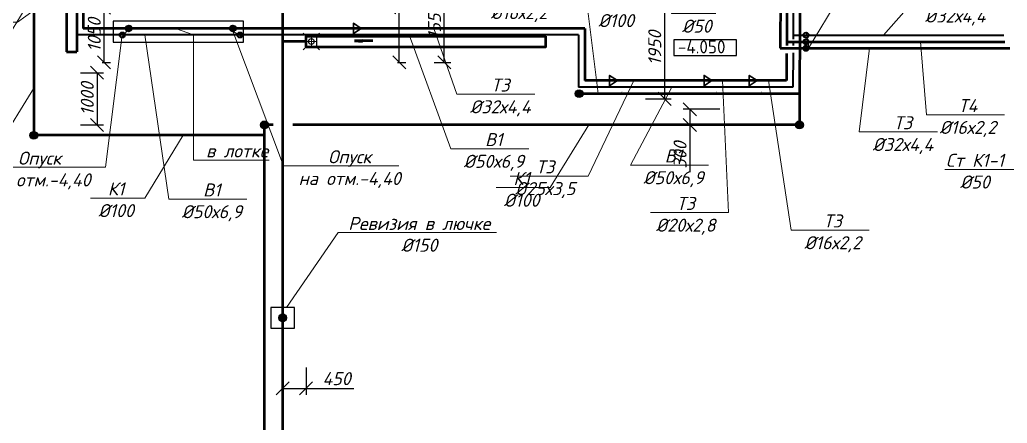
# Model space of a CAD drawing. Header units: millimetres. Extents: x -473555 to 660023, y 5037 to 453528.
# Drawn here: x 44141 to 63087, y 129553 to 137292 of the extents above; entities that cross this region are included whole.
import ezdxf
from ezdxf import colors
from ezdxf.entities.mleader import LeaderData, LeaderLine
from ezdxf.math import Vec2, Vec3

# ---------------------------------------------------------------- set-up
doc = ezdxf.new("R2010")
doc.units = ezdxf.units.MM
doc.layers.add('_ВК-Спецификация', color=3, linetype='Continuous', lineweight=15, plot=False, transparency=0.5)
for name, color, linetype, lineweight in [('ВК_B1', 5, 'Continuous', 40), ('ВК_K1', 34, 'Continuous', 50), ('ВК_K1_lotok', 142, 'Continuous', 50), ('ВК_T3', 1, 'Continuous', 50), ('ВК_T4', 30, 'Continuous', 50)]:
    doc.layers.add(name, color=color, linetype=linetype, lineweight=lineweight)
for name, color, linetype in [('ВК_text', 102, 'Continuous'), ('ВК_АР_отметки', 70, 'Continuous'), ('ВК_В1_текст', 5, 'Continuous'), ('ВК_К1_размер', 102, 'Continuous'), ('ВК_К1_текст', 34, 'Continuous'), ('ВК_сантехника', 140, 'Continuous'), ('ВК_Т4_текст', 30, 'Continuous'), ('ВК_ТЗ_текст', 1, 'Continuous')]:
    doc.layers.add(name, color=color, linetype=linetype)
doc.styles.add('GOST-2.304_Type-B', font='GOST Common.ttf')
doc.styles.add('ISOPEUR', font='isocpeui.ttf')
doc.dimstyles.new('Аннотативный', dxfattribs={"dimscale": 0, "dimtxt": 2.5, "dimasz": 2.5, "dimexe": 1.25, "dimexo": 0.625, "dimtad": 1, "dimdec": 0, "dimtxsty": 'ISOPEUR', "dimblk": 'OBLIQUE', "dimcen": 2.5, "dimclrt": 256, "dimadec": 0, "dimazin": 0, "dimtfac": 1, "dimtdec": 0, "dimtmove": 0, "dimatfit": 3, "dimfxl": 1, "dimtfillclr": 256, "dimarcsym": 0})

# ---------------------------------------------------------------- blocks, each defined once
blk = doc.blocks.new('_None')
blk = doc.blocks.new('*U94')
at = {"color": 0, "linetype": 'ByBlock', "lineweight": 30}
blk.add_lwpolyline([(0, 100), (152, 0), (0, -100), (0, 100)], dxfattribs=at)
at = {"layer": '_ВК-Спецификация', "style": 'ISOPEUR'}
blk.add_attdef('ПЕРЕХОД', (201, 206), '', height=50, dxfattribs=at)
blk = doc.blocks.new('*U16')
for points in [[(-100, 100), (-159, 159)], [(-100, -100), (-100, 100), (100, 100), (100, -100), (-100, -100)], [(100, 100), (159, 159)], [(-100, -100), (-159, -159)], [(100, -100), (159, -159)]]:
    blk.add_lwpolyline(points)
at = {"lineweight": 20}
blk.add_lwpolyline([(0, 100), (0, -100), (0, 0), (100, 0), (-100, 0)], dxfattribs=at)
blk.add_circle((0, 0), 55)
blk = doc.blocks.new('_Oblique')
at = {"color": 0, "linetype": 'ByBlock', "lineweight": -2}
blk.add_line((-0.5, -0.5), (0.5, 0.5), dxfattribs=at)
blk = doc.blocks.new('*D260')
at = {"layer": 'Defpoints', "color": 0, "transparency": 16777216}
for p in [(45661, 137525), (45758, 137525), (45661, 136475)]:
    blk.add_point(p, dxfattribs=at)
at = {"layer": 'ВК_К1_размер', "color": 0, "lineweight": -2, "transparency": 16777216}
for p, q in [((45723, 137525), (45883, 137525)), ((45758, 136475), (45758, 137525)), ((45723, 136475), (45883, 136475))]:
    blk.add_line(p, q, dxfattribs=at)
at = {"layer": 'ВК_К1_размер', "color": 0, "lineweight": -2, "transparency": 16777216, "xscale": 250, "yscale": 250, "zscale": 250}
for p, rotation in [((45758, 137525), 90), ((45758, 136475), 270)]:
    blk.add_blockref('_Oblique', p, dxfattribs=dict(at, rotation=rotation))
at = {"layer": 'ВК_К1_размер', "transparency": 16777216, "insert": (45571, 137000), "char_height": 250, "attachment_point": 5, "rotation": 90, "style": 'ISOPEUR'}
blk.add_mtext('1050', dxfattribs=at)
blk = doc.blocks.new('*D263')
at = {"layer": 'Defpoints', "color": 0, "transparency": 16777216}
for p in [(51323, 138975), (51421, 138975), (51323, 136475)]:
    blk.add_point(p, dxfattribs=at)
at = {"layer": 'ВК_К1_размер', "color": 0, "lineweight": -2, "transparency": 16777216}
for p, q in [((51386, 138975), (51546, 138975)), ((51421, 136475), (51421, 138975)), ((51386, 136475), (51546, 136475))]:
    blk.add_line(p, q, dxfattribs=at)
at = {"layer": 'ВК_К1_размер', "color": 0, "lineweight": -2, "transparency": 16777216, "xscale": 250, "yscale": 250, "zscale": 250}
for p, rotation in [((51421, 138975), 90), ((51421, 136475), 270)]:
    blk.add_blockref('_Oblique', p, dxfattribs=dict(at, rotation=rotation))
at = {"layer": 'ВК_К1_размер', "transparency": 16777216, "insert": (51234, 137725), "char_height": 250, "attachment_point": 5, "rotation": 90, "style": 'ISOPEUR'}
blk.add_mtext('2500', dxfattribs=at)
blk = doc.blocks.new('*D288')
at = {"layer": 'Defpoints', "color": 0, "transparency": 16777216}
for p in [(56085, 137725), (56085, 135775), (56512, 135775)]:
    blk.add_point(p, dxfattribs=at)
at = {"layer": 'ВК_К1_размер', "color": 0, "lineweight": -2, "transparency": 16777216}
for p, q in [((56148, 137725), (56637, 137725)), ((56512, 137725), (56512, 135775)), ((56148, 135775), (56637, 135775))]:
    blk.add_line(p, q, dxfattribs=at)
at = {"layer": 'ВК_К1_размер', "color": 0, "lineweight": -2, "transparency": 16777216, "xscale": 250, "yscale": 250, "zscale": 250}
for p, rotation in [((56512, 137725), 90), ((56512, 135775), 270)]:
    blk.add_blockref('_Oblique', p, dxfattribs=dict(at, rotation=rotation))
at = {"layer": 'ВК_К1_размер', "transparency": 16777216, "insert": (56324, 136750), "char_height": 250, "attachment_point": 5, "rotation": 90, "style": 'ISOPEUR'}
blk.add_mtext('1950', dxfattribs=at)
blk = doc.blocks.new('*D289')
at = {"layer": 'Defpoints', "color": 0, "transparency": 16777216}
for p in [(45248, 136275), (45248, 135275), (45625, 135275)]:
    blk.add_point(p, dxfattribs=at)
at = {"layer": 'ВК_К1_размер', "color": 0, "lineweight": -2, "transparency": 16777216}
for p, q in [((45310, 136275), (45750, 136275)), ((45625, 136275), (45625, 135275)), ((45310, 135275), (45750, 135275))]:
    blk.add_line(p, q, dxfattribs=at)
at = {"layer": 'ВК_К1_размер', "color": 0, "lineweight": -2, "transparency": 16777216, "xscale": 250, "yscale": 250, "zscale": 250}
for p, rotation in [((45625, 136275), 90), ((45625, 135275), 270)]:
    blk.add_blockref('_Oblique', p, dxfattribs=dict(at, rotation=rotation))
at = {"layer": 'ВК_К1_размер', "transparency": 16777216, "insert": (45437, 135775), "char_height": 250, "attachment_point": 5, "rotation": 90, "style": 'ISOPEUR'}
blk.add_mtext('1000', dxfattribs=at)
blk = doc.blocks.new('*D290')
at = {"layer": 'Defpoints', "color": 0, "transparency": 16777216}
for p in [(57636, 135575), (56997, 135275), (57636, 135275)]:
    blk.add_point(p, dxfattribs=at)
at = {"layer": 'ВК_К1_размер', "color": 0, "lineweight": -2, "transparency": 16777216}
for p, q in [((57573, 135575), (56872, 135575)), ((56997, 135575), (56997, 135275)), ((57573, 135275), (56872, 135275)), ((56997, 135275), (56997, 134368))]:
    blk.add_line(p, q, dxfattribs=at)
at = {"layer": 'ВК_К1_размер', "color": 0, "lineweight": -2, "transparency": 16777216, "xscale": 250, "yscale": 250, "zscale": 250}
for p, rotation in [((56997, 135575), 90), ((56997, 135275), 270)]:
    blk.add_blockref('_Oblique', p, dxfattribs=dict(at, rotation=rotation))
at = {"layer": 'ВК_К1_размер', "transparency": 16777216, "insert": (56810, 134696), "char_height": 250, "attachment_point": 5, "rotation": 90, "style": 'ISOPEUR'}
blk.add_mtext('300', dxfattribs=at)
blk = doc.blocks.new('*D291')
at = {"layer": 'Defpoints', "color": 0, "transparency": 16777216}
for p in [(49186, 130683), (49636, 130683), (49636, 130220)]:
    blk.add_point(p, dxfattribs=at)
at = {"layer": 'ВК_К1_размер', "color": 0, "lineweight": -2, "transparency": 16777216}
for p, q in [((49186, 130621), (49186, 130095)), ((49636, 130621), (49636, 130095)), ((49186, 130220), (49636, 130220)), ((49636, 130220), (50554, 130220))]:
    blk.add_line(p, q, dxfattribs=at)
at = {"layer": 'ВК_К1_размер', "color": 0, "lineweight": -2, "transparency": 16777216, "xscale": 250, "yscale": 250, "zscale": 250, "rotation": 180}
blk.add_blockref('_Oblique', (49186, 130220), dxfattribs=at)
at = {"layer": 'ВК_К1_размер', "color": 0, "lineweight": -2, "transparency": 16777216, "xscale": 250, "yscale": 250, "zscale": 250}
blk.add_blockref('_Oblique', (49636, 130220), dxfattribs=at)
at = {"layer": 'ВК_К1_размер', "transparency": 16777216, "insert": (50220, 130408), "char_height": 250, "attachment_point": 5, "style": 'ISOPEUR'}
blk.add_mtext('450', dxfattribs=at)
blk = doc.blocks.new('*D299')
at = {"layer": 'Defpoints', "color": 0, "transparency": 16777216}
for p in [(52286, 138025), (52536, 138025), (52032, 136475)]:
    blk.add_point(p, dxfattribs=at)
at = {"layer": 'ВК_К1_размер', "color": 0, "lineweight": -2, "transparency": 16777216}
for p, q in [((52473, 138025), (52161, 138025)), ((52286, 136475), (52286, 138025)), ((52095, 136475), (52411, 136475))]:
    blk.add_line(p, q, dxfattribs=at)
at = {"layer": 'ВК_К1_размер', "color": 0, "lineweight": -2, "transparency": 16777216, "xscale": 250, "yscale": 250, "zscale": 250}
for p, rotation in [((52286, 138025), 90), ((52286, 136475), 270)]:
    blk.add_blockref('_Oblique', p, dxfattribs=dict(at, rotation=rotation))
at = {"layer": 'ВК_К1_размер', "transparency": 16777216, "insert": (52098, 137250), "char_height": 250, "attachment_point": 5, "rotation": 90, "style": 'ISOPEUR'}
blk.add_mtext('1550', dxfattribs=at)

msp = doc.modelspace()

# ---------------------------------------------------------------- linework, layer by layer
at = {"layer": 'ВК_B1'}
for p, q in [((59005.2, 143924.9), (58978.6, 136919.9)), ((45236.3, 139063.8), (45236.6, 136999.9)), ((46106.5, 136999.9), (45236.6, 136999.9)), ((54860.7, 136999.9), (48365, 136999.9)), ((54860.7, 136999.9), (54860.7, 135999.8)), ((58978.9, 136994.3), (63023, 136994.3)), ((58978.3, 136837.8), (58978.1, 136795.2)), ((58977.6, 136657.3), (58975.1, 135999.7)), ((58975.1, 135999.7), (54860.7, 135999.8))]:
    msp.add_line(p, q, dxfattribs=at)
at = {"layer": 'ВК_B1', "ltscale": 100}
msp.add_line((48365, 136999.9), (46106.5, 136999.9), dxfattribs=at)
at = {"layer": 'ВК_B1'}
for centre in [(46106.5, 136999.9), (48365, 136999.9), (59227, 136994.3), (59227, 136869.3), (59227, 136744.3)]:
    msp.add_circle(centre, 50, dxfattribs=at)
at = {"layer": 'ВК_K1'}
for p, q in [((44410.7, 144729.9), (44410.7, 135074.9)), ((59130.6, 144049.9), (59100.2, 135274.5)), ((49185.7, 122652.1), (49185.9, 138974.9)), ((49635.7, 136874.9), (49185.8, 136874.9)), ((54872.9, 135874.8), (59102.1, 135874.6)), ((49000.9, 135274.5), (48835.9, 135274.5)), ((48835.9, 122652.1), (48835.9, 135274.5)), ((59100.2, 135274.5), (49380.6, 135274.5)), ((48835.9, 135074.9), (44410.7, 135074.9))]:
    msp.add_line(p, q, dxfattribs=at)
at = {"layer": 'ВК_K1_lotok'}
for p, q in [((49635.7, 136774.9), (49635.7, 136974.9)), ((50565.3, 136889.8), (50714.7, 136902.8)), ((50915.3, 136889.8), (50565.3, 136889.8)), ((50565.3, 136889.8), (50714.7, 136876.7)), ((45035.7, 136674.9), (45235.7, 136674.9))]:
    msp.add_line(p, q, dxfattribs=at)
for points in [[(49635.7, 145974.9), (45035.7, 145974.9), (45035.7, 136674.9)], [(49635.7, 145774.9), (45235.7, 145774.9), (45235.7, 136674.9)], [(49635.7, 136774.9), (54235.7, 136774.9), (54235.7, 136974.9)], [(49635.7, 136974.9), (54035.7, 136974.9), (54235.7, 136974.9)]]:
    msp.add_lwpolyline(points, dxfattribs=at)
at = {"layer": 'ВК_T3'}
for p, q in [((58754.3, 143674.9), (58730.1, 136744.3)), ((45360.7, 139199.9), (45360.7, 137124.9)), ((46231.5, 137124.9), (45360.7, 137124.9)), ((48231.5, 137124.9), (46231.5, 137124.9)), ((54985.7, 137124.9), (48231.5, 137124.9)), ((54985.7, 137124.9), (54985.7, 136124.8)), ((58730.1, 136744.3), (63135.9, 136744.3)), ((58852.9, 136124.7), (54985.7, 136124.8))]:
    msp.add_line(p, q, dxfattribs=at)
for centre in [(46231.5, 137124.9), (48231.5, 137124.9)]:
    msp.add_circle(centre, 50, dxfattribs=at)
at = {"layer": 'ВК_T4'}
for p, q in [((58879.7, 143799.9), (58855.3, 136800.1)), ((58855.5, 136869.3), (63038.1, 136869.3)), ((58854.7, 136644.1), (58852.9, 136124.7))]:
    msp.add_line(p, q, dxfattribs=at)
at = {"layer": 'ВК_АР_отметки'}
msp.add_lwpolyline([(56689.5, 136608.3), (57889.5, 136608.3), (57889.5, 136908.3), (56689.5, 136908.3)], close=True, dxfattribs=at)
at = {"layer": 'ВК_К1_текст'}
msp.add_lwpolyline([(48960.8, 131374.9), (49410.8, 131374.9), (49410.8, 131774.9), (48960.8, 131774.9)], close=True, dxfattribs=at)
for centre, radius in [((54872.9, 135874.8), 75), ((54872.9, 135874.8), 65), ((54872.9, 135874.8), 55), ((54872.9, 135874.8), 45), ((54872.9, 135874.8), 35), ((54872.9, 135874.8), 25), ((54872.9, 135874.8), 15), ((54872.9, 135874.8), 5), ((48835.9, 135274.5), 75), ((48835.9, 135274.5), 65), ((48835.9, 135274.5), 55), ((48835.9, 135274.5), 45), ((48835.9, 135274.5), 35), ((48835.9, 135274.5), 25), ((48835.9, 135274.5), 15), ((48835.9, 135274.5), 5), ((59100.2, 135274.5), 75), ((59100.2, 135274.5), 65), ((59100.2, 135274.5), 55), ((59100.2, 135274.5), 45), ((59100.2, 135274.5), 35), ((59100.2, 135274.5), 25), ((59100.2, 135274.5), 15), ((59100.2, 135274.5), 5), ((44410.7, 135074.9), 75), ((44410.7, 135074.9), 65), ((44410.7, 135074.9), 55), ((44410.7, 135074.9), 45), ((44410.7, 135074.9), 35), ((44410.7, 135074.9), 25), ((44410.7, 135074.9), 15), ((44410.7, 135074.9), 5), ((49185.8, 131574.9), 75), ((49185.8, 131574.9), 65), ((49185.8, 131574.9), 55), ((49185.8, 131574.9), 45), ((49185.8, 131574.9), 35), ((49185.8, 131574.9), 25), ((49185.8, 131574.9), 15), ((49185.8, 131574.9), 5)]:
    msp.add_circle(centre, radius, dxfattribs=at)
at = {"layer": 'ВК_сантехника'}
msp.add_lwpolyline([(45935.7, 136862.4), (48435.7, 136862.4), (48435.7, 137262.4), (45935.7, 137262.4)], close=True, dxfattribs=at)

# ---------------------------------------------------------------- block references
at = {"layer": 'ВК_T3'}
ref = msp.add_blockref('*U94', (50541.5, 137124.9), dxfattribs=dict(at, xscale=-1, rotation=180))
ref.add_attrib('ПЕРЕХОД', '/', (50792.5, 136918.5), dxfattribs={"layer": '_ВК-Спецификация', "height": 50, "rotation": 180, "style": 'ISOPEUR'})
ref = msp.add_blockref('*U94', (55458.5, 136124.8), dxfattribs=dict(at, xscale=-1, rotation=180))
ref.add_attrib('ПЕРЕХОД', '/', (55709.5, 135918.4), dxfattribs={"layer": '_ВК-Спецификация', "height": 50, "rotation": 180, "style": 'ISOPEUR'})
ref = msp.add_blockref('*U94', (57269.1, 136124.7), dxfattribs=dict(at, xscale=-1, rotation=180))
ref.add_attrib('ПЕРЕХОД', '/', (57520.1, 135918.3), dxfattribs={"layer": '_ВК-Спецификация', "height": 50, "rotation": 180, "style": 'ISOPEUR'})
ref = msp.add_blockref('*U94', (58138.3, 136124.7), dxfattribs=dict(at, xscale=-1, rotation=180))
ref.add_attrib('ПЕРЕХОД', '/', (58389.3, 135918.3), dxfattribs={"layer": '_ВК-Спецификация', "height": 50, "rotation": 180, "style": 'ISOPEUR'})
at = {"layer": 'ВК_сантехника', "rotation": 270}
msp.add_blockref('*U16', (49735.7, 136874.9), dxfattribs=at)

# ---------------------------------------------------------------- texts
at = {"layer": 'ВК_АР_отметки', "linetype": 'Continuous', "style": 'GOST-2.304_Type-B'}
msp.add_text('-4.050', height=250, dxfattribs=at).set_placement((56768.8, 136647.2))

# ---------------------------------------------------------------- dimensions: what is measured, and where the dimension line sits
at = {"layer": 'ВК_К1_размер'}
for base, p1, p2, picture, middle in [((51421, 138974.9), (51323.4, 136474.9), (51323.5, 138974.9), '*D263', (51233.5, 137724.9)), ((52285.9, 138024.9), (52032.5, 136474.9), (52535.7, 138024.9), '*D299', (52098.4, 137249.9)), ((56511.7, 135774.8), (56085.4, 137724.6), (56085.4, 135774.8), '*D288', (56324.2, 136749.7)), ((45758.2, 137524.9), (45660.7, 136474.9), (45660.8, 137524.9), '*D260', (45570.7, 136999.9)), ((45624.9, 135274.6), (45247.8, 136274.9), (45247.8, 135274.6), '*D289', (45437.4, 135774.7)), ((56997.3, 135274.5), (57635.8, 135574.8), (57635.8, 135274.5), '*D290', (56809.8, 134696.5))]:
    dim = msp.add_linear_dim(base=base, p1=p1, p2=p2, angle=90, dimstyle='Аннотативный', override={"dimscale": 0, "dimtix": 0, "dimtofl": 1, "dimtmove": 0, "dimatfit": 3}, dxfattribs=at)
    dim.commit()
    dim.dimension.update_dxf_attribs({"geometry": picture, "text_midpoint": middle})
dim = msp.add_linear_dim(base=(49635.7, 130220.1), p1=(49185.8, 130683), p2=(49635.7, 130683), dimstyle='Аннотативный', override={"dimscale": 0, "dimtix": 0, "dimtofl": 1, "dimtmove": 0, "dimatfit": 3}, dxfattribs=at)
dim.commit()
dim.dimension.update_dxf_attribs({"geometry": '*D291', "text_midpoint": (50219.9, 130407.6)})

# ---------------------------------------------------------------- leaders
at = {"layer": 'ВК_text', "linetype": 'Continuous'}
ml = msp.add_multileader_mtext('Standard', dxfattribs=at)
ml.set_content('Подъем\\Pна отм.-0,950', color=256, style='ISOPEUR')
ml.set_leader_properties(lineweight=15)
ml.set_arrow_properties(name='NONE')
ml.build(insert=Vec2(0, 0))
ml.multileader.update_dxf_attribs({"text_left_attachment_type": 6, "text_right_attachment_type": 6, "dogleg_length": 0.1, "arrow_head_size": 400, "scale": 100})
ctx = ml.context
ctx.base_point, ctx.scale, ctx.char_height, ctx.arrow_head_size, ctx.landing_gap_size, ctx.plane_origin = Vec3(60347.8, 138506), 100, 250, 400, 200, Vec3(53548.1, 130402.2)
ctx.left_attachment, ctx.right_attachment, ctx.text_align_type = 6, 6, 1
notes = []
notes.append((ctx, [(1, (1, 1, 0), (60337.8, 138506), (1, 0), 10, [(2, [(59227, 137044.3), (59277, 136869.3), (59277, 136744.3)], 0, [])])]))
ctx.mtext.insert, ctx.mtext.alignment, ctx.mtext.flow_direction = Vec3(61669.7, 138806), 2, 5
at = {"layer": 'ВК_В1_текст', "linetype": 'Continuous'}
ml = msp.add_multileader_mtext('Standard', dxfattribs=at)
ml.set_content('В1\\P%%C32х4,4', color=256, style='ISOPEUR')
ml.set_leader_properties(lineweight=15)
ml.set_arrow_properties(name='NONE')
ml.build(insert=Vec2(0, 0))
ml.multileader.update_dxf_attribs({"text_left_attachment_type": 6, "text_right_attachment_type": 6, "dogleg_length": 0.1, "arrow_head_size": 400, "scale": 100})
ctx = ml.context
ctx.base_point, ctx.scale, ctx.char_height, ctx.arrow_head_size, ctx.landing_gap_size, ctx.plane_origin = Vec3(61261.8, 137605.4), 100, 250, 400, 200, Vec3(54618, 128963.7)
ctx.left_attachment, ctx.right_attachment, ctx.text_align_type = 6, 6, 1
notes.append((ctx, [(1, (1, 1, 0), (61251.8, 137605.4), (1, 0), 10, [(0, [(60711.9, 136994.3)], 0, [])])]))
ctx.mtext.insert, ctx.mtext.alignment, ctx.mtext.flow_direction = Vec3(62087.9, 137905.4), 2, 5
ml = msp.add_multileader_mtext('Standard', dxfattribs=at)
ml.set_content('Опуск\\Pна отм.-4,40', color=256, style='ISOPEUR')
ml.set_leader_properties(lineweight=15)
ml.set_arrow_properties(name='NONE')
ml.build(insert=Vec2(0, 0))
ml.multileader.update_dxf_attribs({"text_left_attachment_type": 6, "text_right_attachment_type": 6, "dogleg_length": 0.1, "arrow_head_size": 400, "scale": 100})
ctx = ml.context
ctx.base_point, ctx.scale, ctx.char_height, ctx.arrow_head_size, ctx.landing_gap_size, ctx.plane_origin = Vec3(43264.5, 134461.7), 100, 250, 400, 200, Vec3(40050.9, 130582.8)
ctx.left_attachment, ctx.right_attachment, ctx.text_align_type = 6, 6, 1
notes.append((ctx, [(0, (1, 1, 0), (45788.7, 134461.7), (-1, 0), 10, [(1, [(46231.5, 137124.9), (46099.8, 136950.4)], 0, [])])]))
ctx.mtext.insert, ctx.mtext.alignment, ctx.mtext.flow_direction = Vec3(44521.6, 134761.7), 2, 5
ml = msp.add_multileader_mtext('Standard', dxfattribs=at)
ml.set_content('В1\\P%%C50х6,9', color=256, style='ISOPEUR')
ml.set_leader_properties(lineweight=15)
ml.set_arrow_properties(name='NONE')
ml.build(insert=Vec2(0, 0))
ml.multileader.update_dxf_attribs({"text_left_attachment_type": 6, "text_right_attachment_type": 6, "dogleg_length": 0.1, "arrow_head_size": 400, "scale": 100})
ctx = ml.context
ctx.base_point, ctx.scale, ctx.char_height, ctx.arrow_head_size, ctx.landing_gap_size, ctx.plane_origin = Vec3(47013.3, 133851.7), 100, 250, 400, 200, Vec3(40393.6, 125524.7)
ctx.left_attachment, ctx.right_attachment, ctx.text_align_type = 6, 6, 1
notes.append((ctx, [(1, (1, 1, 0), (47003.3, 133851.7), (1, 0), 10, [(0, [(46542, 136999.9)], 0, [])])]))
ctx.mtext.insert, ctx.mtext.alignment, ctx.mtext.flow_direction = Vec3(47826.7, 134151.7), 2, 5
ml = msp.add_multileader_mtext('Standard', dxfattribs=at)
ml.set_content('в лотке', color=256, style='ISOPEUR')
ml.set_leader_properties(lineweight=15)
ml.set_arrow_properties(name='NONE')
ml.build(insert=Vec2(0, 0))
ml.multileader.update_dxf_attribs({"text_left_attachment_type": 6, "text_right_attachment_type": 6, "dogleg_length": 0.1, "arrow_head_size": 400, "scale": 100})
ctx = ml.context
ctx.base_point, ctx.scale, ctx.char_height, ctx.arrow_head_size, ctx.landing_gap_size, ctx.plane_origin = Vec3(47482.9, 134601.3), 100, 250, 400, 200, Vec3(40950.1, 130582.8)
ctx.left_attachment, ctx.right_attachment, ctx.text_align_type = 6, 6, 1
notes.append((ctx, [(1, (1, 1, 0), (47472.9, 134601.3), (1, 0), 10, [(1, [(47130.7, 137124.9), (47472.9, 136999.9)], 0, [])])]))
ctx.mtext.insert, ctx.mtext.alignment, ctx.mtext.flow_direction = Vec3(48312.5, 134901.3), 2, 5
ml = msp.add_multileader_mtext('Standard', dxfattribs=at)
ml.set_content('Опуск\\Pна отм.-4,40', color=256, style='ISOPEUR')
ml.set_leader_properties(lineweight=15)
ml.set_arrow_properties(name='NONE')
ml.build(insert=Vec2(0, 0))
ml.multileader.update_dxf_attribs({"text_left_attachment_type": 6, "text_right_attachment_type": 6, "dogleg_length": 0.1, "arrow_head_size": 400, "scale": 100})
ctx = ml.context
ctx.base_point, ctx.scale, ctx.char_height, ctx.arrow_head_size, ctx.landing_gap_size, ctx.plane_origin = Vec3(49214.6, 134488.8), 100, 250, 400, 200, Vec3(42050.9, 130582.8)
ctx.left_attachment, ctx.right_attachment, ctx.text_align_type = 6, 6, 1
notes.append((ctx, [(1, (1, 1, 0), (49204.6, 134488.8), (1, 0), 10, [(1, [(48401.5, 136965.8), (48231.5, 137074.9)], 0, [])])]))
ctx.mtext.insert, ctx.mtext.alignment, ctx.mtext.flow_direction = Vec3(50471.7, 134788.8), 2, 5
ml = msp.add_multileader_mtext('Standard', dxfattribs=at)
ml.set_content('В1\\P%%C50х6,9', color=256, style='ISOPEUR')
ml.set_leader_properties(lineweight=15)
ml.set_arrow_properties(name='NONE')
ml.build(insert=Vec2(0, 0))
ml.multileader.update_dxf_attribs({"text_left_attachment_type": 6, "text_right_attachment_type": 6, "dogleg_length": 0.1, "arrow_head_size": 400, "scale": 100})
ctx = ml.context
ctx.base_point, ctx.scale, ctx.char_height, ctx.arrow_head_size, ctx.landing_gap_size, ctx.plane_origin = Vec3(52422.9, 134818.2), 100, 250, 400, 200, Vec3(45465.4, 125524.7)
ctx.left_attachment, ctx.right_attachment, ctx.text_align_type = 6, 6, 1
notes.append((ctx, [(1, (1, 1, 0), (52412.9, 134818.2), (1, 0), 10, [(0, [(51613.7, 136999.9)], 0, [])])]))
ctx.mtext.insert, ctx.mtext.alignment, ctx.mtext.flow_direction = Vec3(53236.3, 135118.2), 2, 5
ml = msp.add_multileader_mtext('Standard', dxfattribs=at)
ml.set_content('В1\\P%%C50х6,9', color=256, style='ISOPEUR')
ml.set_leader_properties(lineweight=15)
ml.set_arrow_properties(name='NONE')
ml.build(insert=Vec2(0, 0))
ml.multileader.update_dxf_attribs({"text_left_attachment_type": 6, "text_right_attachment_type": 6, "dogleg_length": 0.1, "arrow_head_size": 400, "scale": 100})
ctx = ml.context
ctx.base_point, ctx.scale, ctx.char_height, ctx.arrow_head_size, ctx.landing_gap_size, ctx.plane_origin = Vec3(55870.4, 134504.3), 100, 250, 400, 200, Vec3(49774.9, 124539.3)
ctx.left_attachment, ctx.right_attachment, ctx.text_align_type = 6, 6, 1
notes.append((ctx, [(1, (1, 1, 0), (55860.4, 134504.3), (1, 0), 10, [(0, [(56654.2, 135999.7)], 0, [])])]))
ctx.mtext.insert, ctx.mtext.alignment, ctx.mtext.flow_direction = Vec3(56683.9, 134804.3), 2, 5
at = {"layer": 'ВК_К1_текст', "linetype": 'Continuous'}
ml = msp.add_multileader_mtext('Standard', dxfattribs=at)
ml.set_content('К1\\P%%C32', color=256, style='ISOPEUR')
ml.set_leader_properties(lineweight=15)
ml.set_arrow_properties(name='NONE')
ml.build(insert=Vec2(0, 0))
ml.multileader.update_dxf_attribs({"text_left_attachment_type": 6, "text_right_attachment_type": 6, "dogleg_length": 0.1, "arrow_head_size": 400, "scale": 100})
ctx = ml.context
ctx.base_point, ctx.scale, ctx.char_height, ctx.arrow_head_size, ctx.landing_gap_size, ctx.plane_origin = Vec3(37522.9, 137146.9), 100, 250, 400, 200, Vec3(45125.4, 128505.2)
ctx.left_attachment, ctx.right_attachment, ctx.text_align_type = 6, 6, 1
notes.append((ctx, [(1, (1, 1, 0), (38491.6, 137146.9), (-1, 0), 10, [(0, [(40160.7, 138722.6)], 0, [])])]))
ctx.mtext.insert, ctx.mtext.width, ctx.mtext.alignment, ctx.mtext.flow_direction = Vec3(38002.3, 137446.9), 769.735, 2, 5
ml = msp.add_multileader_mtext('Standard', dxfattribs=at)
ml.set_content('К1\\P%%C50', color=256, style='ISOPEUR')
ml.set_leader_properties(lineweight=15)
ml.set_arrow_properties(name='NONE')
ml.build(insert=Vec2(0, 0))
ml.multileader.update_dxf_attribs({"text_left_attachment_type": 6, "text_right_attachment_type": 6, "dogleg_length": 0.1, "arrow_head_size": 400, "scale": 100})
ctx = ml.context
ctx.base_point, ctx.scale, ctx.char_height, ctx.arrow_head_size, ctx.landing_gap_size, ctx.plane_origin = Vec3(56655.8, 137410), 100, 250, 400, 200, Vec3(64202.5, 129532.8)
ctx.left_attachment, ctx.right_attachment, ctx.text_align_type = 6, 6, 1
notes.append((ctx, [(0, (1, 1, 0), (56645.8, 137410), (1, 0), 10, [(0, [(56444.7, 138128.4)], 0, [])])]))
ctx.mtext.insert, ctx.mtext.alignment, ctx.mtext.flow_direction = Vec3(57130.7, 137710), 2, 5
ml = msp.add_multileader_mtext('Standard', dxfattribs=at)
ml.set_content('К1\\P%%C100', color=256, style='ISOPEUR')
ml.set_leader_properties(lineweight=15)
ml.set_arrow_properties(name='NONE')
ml.build(insert=Vec2(0, 0))
ml.multileader.update_dxf_attribs({"text_left_attachment_type": 6, "text_right_attachment_type": 6, "dogleg_length": 0.1, "arrow_head_size": 400, "scale": 100})
ctx = ml.context
ctx.base_point, ctx.scale, ctx.char_height, ctx.arrow_head_size, ctx.landing_gap_size, ctx.plane_origin = Vec3(55044.4, 137516.8), 100, 250, 400, 200, Vec3(62434, 129208.5)
ctx.left_attachment, ctx.right_attachment, ctx.text_align_type = 6, 6, 1
notes.append((ctx, [(0, (1, 1, 0), (55034.4, 137516.8), (1, 0), 10, [(0, [(55236.5, 135874.8)], 0, [])])]))
ctx.mtext.insert, ctx.mtext.width, ctx.mtext.alignment, ctx.mtext.flow_direction = Vec3(55584, 137816.8), 769.735, 2, 5
ml = msp.add_multileader_mtext('Standard', dxfattribs=at)
ml.set_content('Труба цельная хомутовая\\Pдлины L=4,5м %%C100', color=256, style='ISOPEUR')
ml.set_leader_properties(lineweight=15)
ml.set_arrow_properties(name='NONE')
ml.build(insert=Vec2(0, 0))
ml.multileader.update_dxf_attribs({"text_left_attachment_type": 6, "text_right_attachment_type": 6, "dogleg_length": 0.1, "arrow_head_size": 400, "scale": 100})
ctx = ml.context
ctx.base_point, ctx.scale, ctx.char_height, ctx.arrow_head_size, ctx.landing_gap_size, ctx.plane_origin = Vec3(37262.6, 133760.2), 100, 250, 400, 200, Vec3(53240.6, 128054.9)
ctx.left_attachment, ctx.right_attachment, ctx.text_align_type = 6, 6, 1
notes.append((ctx, [(1, (1, 1, 0), (41923, 133760.2), (-1, 0), 10, [(0, [(44410.7, 137779.2)], 0, [])])]))
ctx.mtext.insert, ctx.mtext.alignment, ctx.mtext.flow_direction = Vec3(39587.8, 134060.2), 2, 5
ml = msp.add_multileader_mtext('Standard', dxfattribs=at)
ml.set_content('К1\\P%%C100', color=256, style='ISOPEUR')
ml.set_leader_properties(lineweight=15)
ml.set_arrow_properties(name='NONE')
ml.build(insert=Vec2(0, 0))
ml.multileader.update_dxf_attribs({"text_left_attachment_type": 6, "text_right_attachment_type": 6, "dogleg_length": 0.1, "arrow_head_size": 400, "scale": 100})
ctx = ml.context
ctx.base_point, ctx.scale, ctx.char_height, ctx.arrow_head_size, ctx.landing_gap_size, ctx.plane_origin = Vec3(42581.2, 134777.8), 100, 250, 400, 200, Vec3(50304.1, 126136.1)
ctx.left_attachment, ctx.right_attachment, ctx.text_align_type = 6, 6, 1
notes.append((ctx, [(1, (1, 1, 0), (43670.4, 134777.8), (-1, 0), 10, [(0, [(44410.7, 135980.4)], 0, [])])]))
ctx.mtext.insert, ctx.mtext.width, ctx.mtext.alignment, ctx.mtext.flow_direction = Vec3(43120.8, 135077.8), 769.735, 2, 5
ml = msp.add_multileader_mtext('Standard', dxfattribs=at)
ml.set_content('К1\\P%%C100', color=256, style='ISOPEUR')
ml.set_leader_properties(lineweight=15)
ml.set_arrow_properties(name='NONE')
ml.build(insert=Vec2(0, 0))
ml.multileader.update_dxf_attribs({"text_left_attachment_type": 6, "text_right_attachment_type": 6, "dogleg_length": 0.1, "arrow_head_size": 400, "scale": 100})
ctx = ml.context
ctx.base_point, ctx.scale, ctx.char_height, ctx.arrow_head_size, ctx.landing_gap_size, ctx.plane_origin = Vec3(53230.8, 134071.9), 100, 250, 400, 200, Vec3(60953.7, 125430.2)
ctx.left_attachment, ctx.right_attachment, ctx.text_align_type = 6, 6, 1
notes.append((ctx, [(1, (1, 1, 0), (54320, 134071.9), (-1, 0), 10, [(0, [(55060.3, 135274.5)], 0, [])])]))
ctx.mtext.insert, ctx.mtext.width, ctx.mtext.alignment, ctx.mtext.flow_direction = Vec3(53770.4, 134371.9), 769.735, 2, 5
ml = msp.add_multileader_mtext('Standard', dxfattribs=at)
ml.set_content('К1\\P%%C100', color=256, style='ISOPEUR')
ml.set_leader_properties(lineweight=15)
ml.set_arrow_properties(name='NONE')
ml.build(insert=Vec2(0, 0))
ml.multileader.update_dxf_attribs({"text_left_attachment_type": 6, "text_right_attachment_type": 6, "dogleg_length": 0.1, "arrow_head_size": 400, "scale": 100})
ctx = ml.context
ctx.base_point, ctx.scale, ctx.char_height, ctx.arrow_head_size, ctx.landing_gap_size, ctx.plane_origin = Vec3(33377.5, 133587.3), 100, 250, 400, 200, Vec3(41100.4, 124945.7)
ctx.left_attachment, ctx.right_attachment, ctx.text_align_type = 6, 6, 1
notes.append((ctx, [(1, (1, 1, 0), (34466.6, 133587.3), (-1, 0), 10, [(0, [(36135.7, 135163)], 0, [])])]))
ctx.mtext.insert, ctx.mtext.width, ctx.mtext.alignment, ctx.mtext.flow_direction = Vec3(33917, 133887.3), 769.735, 2, 5
ml = msp.add_multileader_mtext('Standard', dxfattribs=at)
ml.set_content('К1\\P%%C100', color=256, style='ISOPEUR')
ml.set_leader_properties(lineweight=15)
ml.set_arrow_properties(name='NONE')
ml.build(insert=Vec2(0, 0))
ml.multileader.update_dxf_attribs({"text_left_attachment_type": 6, "text_right_attachment_type": 6, "dogleg_length": 0.1, "arrow_head_size": 400, "scale": 100})
ctx = ml.context
ctx.base_point, ctx.scale, ctx.char_height, ctx.arrow_head_size, ctx.landing_gap_size, ctx.plane_origin = Vec3(45449.9, 133872.2), 100, 250, 400, 200, Vec3(53172.8, 125230.5)
ctx.left_attachment, ctx.right_attachment, ctx.text_align_type = 6, 6, 1
notes.append((ctx, [(1, (1, 1, 0), (46539.1, 133872.2), (-1, 0), 10, [(0, [(47279.4, 135074.9)], 0, [])])]))
ctx.mtext.insert, ctx.mtext.width, ctx.mtext.alignment, ctx.mtext.flow_direction = Vec3(45989.5, 134172.2), 769.735, 2, 5
ml = msp.add_multileader_mtext('Standard', dxfattribs=at)
ml.set_content('Ст К1-1\\P%%C50', color=256, style='ISOPEUR')
ml.set_leader_properties(lineweight=15)
ml.set_arrow_properties(name='NONE')
ml.build(insert=Vec2(0, 0))
ml.multileader.update_dxf_attribs({"text_left_attachment_type": 6, "text_right_attachment_type": 6, "dogleg_length": 0.1, "arrow_head_size": 400, "scale": 100})
ctx = ml.context
ctx.base_point, ctx.scale, ctx.char_height, ctx.arrow_head_size, ctx.landing_gap_size, ctx.plane_origin = Vec3(61642.1, 134420.9), 100, 250, 400, 200, Vec3(69935.5, 125779.3)
ctx.left_attachment, ctx.right_attachment, ctx.text_align_type = 6, 6, 1
notes.append((ctx, [(1, (1, 1, 0), (63301.7, 134420.9), (-1, 0), 10, [(0, [(63885.9, 133474.9)], 0, [])])]))
ctx.mtext.insert, ctx.mtext.alignment, ctx.mtext.flow_direction = Vec3(62466.9, 134720.9), 2, 5
ml = msp.add_multileader_mtext('Standard', dxfattribs=at)
ml.set_content('Ревизия в лючке\\P%%C150', color=256, style='ISOPEUR')
ml.set_leader_properties(lineweight=15)
ml.set_arrow_properties(name='NONE')
ml.build(insert=Vec2(0, 0))
ml.multileader.update_dxf_attribs({"text_left_attachment_type": 6, "text_right_attachment_type": 6, "dogleg_length": 0.1, "arrow_head_size": 400, "scale": 100})
ctx = ml.context
ctx.base_point, ctx.scale, ctx.char_height, ctx.arrow_head_size, ctx.landing_gap_size, ctx.plane_origin = Vec3(50259.2, 133209.1), 100, 250, 400, 200, Vec3(64822.3, 125791.6)
ctx.left_attachment, ctx.right_attachment, ctx.text_align_type = 6, 6, 1
notes.append((ctx, [(0, (1, 1, 0), (50249.2, 133209.1), (1, 0), 10, [(0, [(49260.8, 131774.9)], 0, [])])]))
ctx.mtext.insert, ctx.mtext.alignment, ctx.mtext.flow_direction = Vec3(51806.4, 133509.1), 2, 5
at = {"layer": 'ВК_Т4_текст', "linetype": 'Continuous'}
ml = msp.add_multileader_mtext('Standard', dxfattribs=at)
ml.set_content('Т4\\P%%C16х2,2', color=256, style='ISOPEUR')
ml.set_leader_properties(lineweight=15)
ml.set_arrow_properties(name='NONE')
ml.build(insert=Vec2(0, 0))
ml.multileader.update_dxf_attribs({"text_left_attachment_type": 6, "text_right_attachment_type": 6, "dogleg_length": 0.1, "arrow_head_size": 400, "scale": 100})
ctx = ml.context
ctx.base_point, ctx.scale, ctx.char_height, ctx.arrow_head_size, ctx.landing_gap_size, ctx.plane_origin = Vec3(61546.7, 135468.6), 100, 250, 400, 200, Vec3(54903, 126826.9)
ctx.left_attachment, ctx.right_attachment, ctx.text_align_type = 6, 6, 1
notes.append((ctx, [(1, (1, 1, 0), (61536.7, 135468.6), (1, 0), 10, [(0, [(61424.8, 136869.3)], 0, [])])]))
ctx.mtext.insert, ctx.mtext.alignment, ctx.mtext.flow_direction = Vec3(62331.4, 135768.6), 2, 5
at = {"layer": 'ВК_ТЗ_текст', "linetype": 'Continuous'}
ml = msp.add_multileader_mtext('Standard', dxfattribs=at)
ml.set_content('Т3\\P%%C40х5,5', color=256, style='ISOPEUR')
ml.set_leader_properties(lineweight=15)
ml.set_arrow_properties(name='NONE')
ml.build(insert=Vec2(0, 0))
ml.multileader.update_dxf_attribs({"text_left_attachment_type": 6, "text_right_attachment_type": 6, "dogleg_length": 0.1, "arrow_head_size": 400, "scale": 100})
ctx = ml.context
ctx.base_point, ctx.scale, ctx.char_height, ctx.arrow_head_size, ctx.landing_gap_size, ctx.plane_origin = Vec3(42435.3, 137246.5), 100, 250, 400, 200, Vec3(49794.1, 129262)
ctx.left_attachment, ctx.right_attachment, ctx.text_align_type = 6, 6, 1
notes.append((ctx, [(1, (1, 1, 0), (44096.7, 137246.5), (-1, 0), 10, [(1, [(43838.7, 139199.9), (45360.7, 138162.4)], 0, [])])]))
ctx.mtext.insert, ctx.mtext.rotation, ctx.mtext.width, ctx.mtext.alignment, ctx.mtext.flow_direction = Vec3(43261, 137546.5), 6.2831853, 707.159, 2, 5
ml = msp.add_multileader_mtext('Standard', dxfattribs=at)
ml.set_content('Т3\\P%%C16х2,2', color=256, style='ISOPEUR')
ml.set_leader_properties(lineweight=15)
ml.set_arrow_properties(name='NONE')
ml.build(insert=Vec2(0, 0))
ml.multileader.update_dxf_attribs({"text_left_attachment_type": 6, "text_right_attachment_type": 6, "dogleg_length": 0.1, "arrow_head_size": 400, "scale": 100})
ctx = ml.context
ctx.base_point, ctx.scale, ctx.char_height, ctx.arrow_head_size, ctx.landing_gap_size, ctx.plane_origin = Vec3(52935.7, 137671.6), 100, 250, 400, 200, Vec3(43023.5, 125807.1)
ctx.left_attachment, ctx.right_attachment, ctx.text_align_type = 6, 6, 1
notes.append((ctx, [(0, (1, 1, 0), (54515.3, 137671.6), (-1, 0), 10, [(0, [(55225.7, 138681.9)], 0, [])])]))
ctx.mtext.insert, ctx.mtext.alignment, ctx.mtext.flow_direction = Vec3(53720.5, 137971.6), 2, 5
ml = msp.add_multileader_mtext('Standard', dxfattribs=at)
ml.set_content('Т3\\P%%C32х4,4', color=256, style='ISOPEUR')
ml.set_leader_properties(lineweight=15)
ml.set_arrow_properties(name='NONE')
ml.build(insert=Vec2(0, 0))
ml.multileader.update_dxf_attribs({"text_left_attachment_type": 6, "text_right_attachment_type": 6, "dogleg_length": 0.1, "arrow_head_size": 400, "scale": 100})
ctx = ml.context
ctx.base_point, ctx.scale, ctx.char_height, ctx.arrow_head_size, ctx.landing_gap_size, ctx.plane_origin = Vec3(52536.1, 135864), 100, 250, 400, 200, Vec3(45892.3, 127222.4)
ctx.left_attachment, ctx.right_attachment, ctx.text_align_type = 6, 6, 1
notes.append((ctx, [(1, (1, 1, 0), (52526.1, 135864), (1, 0), 10, [(0, [(52088.9, 137124.9)], 0, [])])]))
ctx.mtext.insert, ctx.mtext.alignment, ctx.mtext.flow_direction = Vec3(53362.2, 136164), 2, 5
ml = msp.add_multileader_mtext('Standard', dxfattribs=at)
ml.set_content('Т3\\P%%C32х4,4', color=256, style='ISOPEUR')
ml.set_leader_properties(lineweight=15)
ml.set_arrow_properties(name='NONE')
ml.build(insert=Vec2(0, 0))
ml.multileader.update_dxf_attribs({"text_left_attachment_type": 6, "text_right_attachment_type": 6, "dogleg_length": 0.1, "arrow_head_size": 400, "scale": 100})
ctx = ml.context
ctx.base_point, ctx.scale, ctx.char_height, ctx.arrow_head_size, ctx.landing_gap_size, ctx.plane_origin = Vec3(60258, 135140.5), 100, 250, 400, 200, Vec3(53614.3, 126498.9)
ctx.left_attachment, ctx.right_attachment, ctx.text_align_type = 6, 6, 1
notes.append((ctx, [(1, (1, 1, 0), (60248, 135140.5), (1, 0), 10, [(0, [(60443.3, 136744.3)], 0, [])])]))
ctx.mtext.insert, ctx.mtext.alignment, ctx.mtext.flow_direction = Vec3(61084.2, 135440.5), 2, 5
ml = msp.add_multileader_mtext('Standard', dxfattribs=at)
ml.set_content('Т3\\P%%C25х3,5', color=256, style='ISOPEUR')
ml.set_leader_properties(lineweight=15)
ml.set_arrow_properties(name='NONE')
ml.build(insert=Vec2(0, 0))
ml.multileader.update_dxf_attribs({"text_left_attachment_type": 6, "text_right_attachment_type": 6, "dogleg_length": 0.1, "arrow_head_size": 400, "scale": 100})
ctx = ml.context
ctx.base_point, ctx.scale, ctx.char_height, ctx.arrow_head_size, ctx.landing_gap_size, ctx.plane_origin = Vec3(53405.1, 134294.8), 100, 250, 400, 200, Vec3(48120.8, 125418)
ctx.left_attachment, ctx.right_attachment, ctx.text_align_type = 6, 6, 1
notes.append((ctx, [(0, (1, 1, 0), (55047.9, 134294.8), (-1, 0), 10, [(0, [(55923.2, 136124.8)], 0, [])])]))
ctx.mtext.insert, ctx.mtext.alignment, ctx.mtext.flow_direction = Vec3(54221.5, 134594.8), 2, 5
ml = msp.add_multileader_mtext('Standard', dxfattribs=at)
ml.set_content('Т3\\P%%C20х2,8', color=256, style='ISOPEUR')
ml.set_leader_properties(lineweight=15)
ml.set_arrow_properties(name='NONE')
ml.build(insert=Vec2(0, 0))
ml.multileader.update_dxf_attribs({"text_left_attachment_type": 6, "text_right_attachment_type": 6, "dogleg_length": 0.1, "arrow_head_size": 400, "scale": 100})
ctx = ml.context
ctx.base_point, ctx.scale, ctx.char_height, ctx.arrow_head_size, ctx.landing_gap_size, ctx.plane_origin = Vec3(56104.7, 133593.2), 100, 250, 400, 200, Vec3(50249.8, 129246.2)
ctx.left_attachment, ctx.right_attachment, ctx.text_align_type = 6, 6, 1
notes.append((ctx, [(0, (1, 1, 0), (57741.9, 133593.2), (-1, 0), 10, [(0, [(57626.4, 136124.7)], 0, [])])]))
ctx.mtext.insert, ctx.mtext.alignment, ctx.mtext.flow_direction = Vec3(56918.3, 133893.2), 2, 5
ml = msp.add_multileader_mtext('Standard', dxfattribs=at)
ml.set_content('Т3\\P%%C16х2,2', color=256, style='ISOPEUR')
ml.set_leader_properties(lineweight=15)
ml.set_arrow_properties(name='NONE')
ml.build(insert=Vec2(0, 0))
ml.multileader.update_dxf_attribs({"text_left_attachment_type": 6, "text_right_attachment_type": 6, "dogleg_length": 0.1, "arrow_head_size": 400, "scale": 100})
ctx = ml.context
ctx.base_point, ctx.scale, ctx.char_height, ctx.arrow_head_size, ctx.landing_gap_size, ctx.plane_origin = Vec3(58952.4, 133256.8), 100, 250, 400, 200, Vec3(52308.6, 124615.2)
ctx.left_attachment, ctx.right_attachment, ctx.text_align_type = 6, 6, 1
notes.append((ctx, [(1, (1, 1, 0), (58942.4, 133256.8), (1, 0), 10, [(0, [(58505.3, 136124.7)], 0, [])])]))
ctx.mtext.insert, ctx.mtext.alignment, ctx.mtext.flow_direction = Vec3(59737.1, 133556.8), 2, 5
for ctx, leaders in notes:
    for number, flags, end, landing, length, lines in leaders:
        leader = LeaderData()
        leader.index, (leader.has_last_leader_line, leader.has_dogleg_vector, leader.attachment_direction) = number, flags
        leader.last_leader_point, leader.dogleg_vector, leader.dogleg_length = Vec3(end), Vec3(landing), length
        for number, points, colour, breaks in lines:
            line = LeaderLine()
            line.index, line.vertices, line.color, line.breaks = number, Vec3.list(points), colors.encode_raw_color(colour), breaks
            leader.lines.append(line)
        ctx.leaders.append(leader)

doc.saveas('drawing.dxf')
